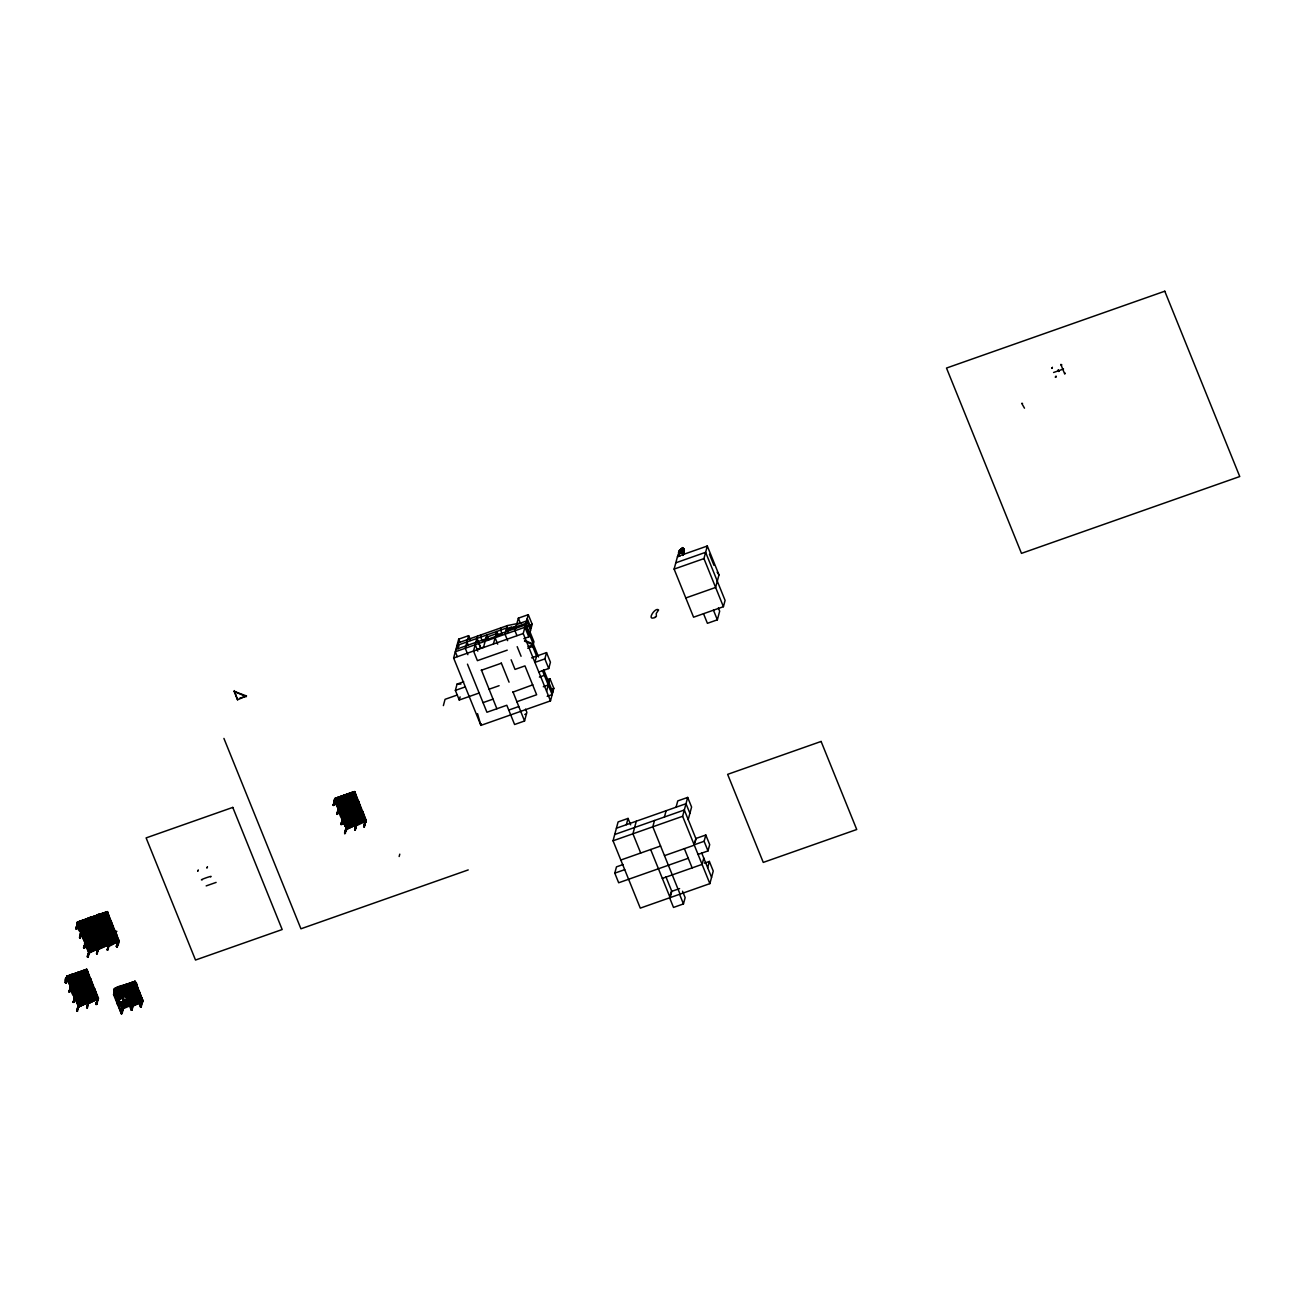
<?xml version="1.0" encoding="UTF-8"?>
<svg xmlns="http://www.w3.org/2000/svg" width="1305" height="1305" viewBox="0 0 1305 1305"><rect width="100%" height="100%" fill="white"/><g stroke="black" fill="none" stroke-linecap="round" stroke-linejoin="round"><path stroke-width="1.5" d="M678.372 556.648L679.432 550.433L682.597 547.643L684.212 549.128L683.396 554.87L684.326 550.547L682.597 547.643L678.567 552.57L678.616 555.734L679.432 550.433L682.433 548.524L684.212 549.128L682.776 555.441M683.902 552.146L684.326 550.547L679.432 550.433L683.657 553.956M78.43 922.668L76.065 929.013L77.435 922.129L87.696 918.524L98.968 947.854M76.065 929.013L77.827 922.08L90.061 950.986L78.561 921.64L77.419 922.227M78.104 922.782L76.473 928.883L76.261 927.937M80.127 921.183L91.986 949.893M79.491 924.266L87.353 921.493M81.008 920.873L92.688 949.73L81.171 920.808M67.893 976.825L66.261 982.91L65.25 982.469C61.792 971.556 91.122 972.225 68.235 976.613M82.068 920.4L93.601 949.322M65.56 982.355L67.289 976.238L65.837 983.057L65.723 982.094M65.527 983.171L67.632 976.026L79.214 1005.242L88.397 1001.979L84.205 993.676L88.332 1002.11M80.665 927.17L88.528 924.397M67.681 976.727L70.878 986.988L67.86 975.846L79.621 1004.768M68.561 975.7L80.241 1004.556L68.725 975.634M68.349 976.923L76.881 974.085M83.83 919.78L95.51 948.653M79.67 937.936L81.024 931.15L79.67 937.936L82.036 931.591C76.326 934.38 74.516 910.76 80.812 932.308M85.412 919.324L97.125 948.083M82.443 931.264L101.611 925.653L98.038 914.887L96.26 921.917M85.575 919.258L97.271 948.034M69.524 979.827L78.235 977.102L69.654 980.12M83.063 1003.48L71.383 974.607M98.054 916.926L109.685 944.461L98.12 949.534L86.326 918.916L98.332 948.458L89.148 950.546M72.085 974.46L83.944 1003.17L72.118 974.362M85.282 925.783L87.044 918.834M83.389 933.891L91.138 930.824M85.592 925.669L87.386 918.622L99.278 947.74M72.966 974.15L84.662 1002.909M85.999 925.522L87.647 919.421M87.696 918.524L86.244 919.356M73.129 974.085L84.825 1002.86M87.973 919.226L97.647 916.387L86.946 919.112M89.833 979.533L85.314 971.263L89.947 979.843L80.633 981.621L81.302 983.057L70.862 987.771L70.323 986.254L71.498 985.748L69.149 992.094L70.486 985.291L69.459 991.979L69.328 991.017M70.943 983.334L79.475 980.528M69.165 991.278L71.188 985.846M73.847 973.84L85.526 1002.697M69.149 992.094L70.91 985.144M100.746 946.81L89.213 917.888M74.728 973.53L86.554 1002.338M84.678 937.088L92.361 934.25M89.915 917.741L101.594 946.598M75.788 973.057L87.288 1002.077L75.641 973.122M89.278 922.423L98.658 919.682M72.248 986.531L81.302 983.432L77.811 972.894L76.44 973.253L88.316 1003.627L98.332 998.635L88.495 1003.186M76.44 973.253L88.544 1002.958L84.858 992.24M86.016 941.884C93.634 974.705 86.652 924.788 84.58 948.001L83.569 947.561L85.918 941.215L83.879 947.446M83.846 948.262L85.608 941.329M85.853 940.008L93.781 937.757M92.557 916.811L104.27 945.57M85.739 969.566L97.598 999.222L88.006 1001.131L97.614 998.782L93.112 990.544L97.614 998.896L89.637 1001.163L78.382 1007.069L89.246 1002.175L77.24 972.731L75.788 979.566L77.517 973.432M85.902 942.031L84.27 948.115L84.042 947.185M92.72 916.746L104.416 945.521M77.827 973.318L75.478 979.68L77.582 972.519L89.458 1001.636M89.898 928.149L81.905 930.612M78.17 973.122L86.163 970.643L76.604 972.975L86.342 970.92L77.142 973.008M78.284 973.416L86.228 970.626M78.838 971.997L90.518 1000.853M90.649 927.757L88.887 934.69L91.252 928.344L90.159 928.295L91.236 927.986L95.314 939.779L94.58 940.677L106.145 935.603M89.197 934.592L90.959 927.643L89.327 933.744M78.055 977.021L69.459 980.055M91.236 927.986C99.979 964.623 90.959 910.58 89.311 934.543L88.919 933.891M87.272 943.515L95.151 940.742M74.711 992.648L83.308 989.63M80.421 971.524L92.247 1000.331L80.453 971.426M95.379 915.719L107.059 944.592M74.842 992.958L83.373 990.152M91.986 929.144L101.235 926.061M92.231 927.822L100.877 924.674L96.701 916.404L100.828 924.837L101.921 924.592L99.555 930.938L101.627 923.891M79.475 976.319L87.451 973.856L79.589 976.629M74.842 996.743C65.919 970.659 71.775 1000.968 75.674 996.058L73.325 1002.419L74.842 995.454M73.341 1001.604L75.086 995.47L78.871 1006.514L73.945 997.281M81.481 971.067L93.161 999.924M73.325 1002.419L75.396 995.356C84.107 993.953 89.327 995.992 80.16 983.758M73.635 1002.305C75.217 979.288 83.993 1028.356 74.923 995.731M82.182 970.904L94.042 999.614M88.577 946.712L96.374 944.168M108.919 945.342L96.994 915.164M82.346 970.855L94.009 999.712M96.896 914.984L106.553 912.896L97.043 914.854L96.391 921.069M76.016 995.862L84.678 992.762L75.315 995.96M76.13 996.155L84.76 993.056L74.434 995.715M94.922 999.304L83.243 970.447M93.291 932.341L102.54 929.29M78.806 987.885L81.155 981.539L79.083 988.586L81.448 982.241L80.176 982.469M80.894 979.827L88.756 977.054M87.174 956.483L89.539 950.138L87.435 957.283M98.022 914.968L110.093 943.613M80.845 981.654L79.393 988.489L81.138 982.355M89.213 950.236L87.761 957.071L89.507 950.937M89.751 949.616L97.745 947.153L89.866 949.926M88.185 956.924L89.849 950.741M81.823 982.013L89.702 979.109L89.523 980.104M85.004 969.827L96.521 998.733M93.666 937.463L85.787 940.236M98.528 919.373L89.213 922.651L98.723 919.454M94.466 935.261L103.911 932.276M82.182 983.04L90.518 980.186L86.962 969.631L90.045 980.251M97.712 999.94L85.755 969.648M100.893 913.875L112.752 942.585M99.947 918.671L107.744 916.126M81.954 986.645L73.357 989.679M93.063 945.016L95.135 937.969C108.282 936.664 107.663 936.762 101.154 924.266M84.711 975.618L86.799 969.272L66.653 976.466L76.718 974.378L66.751 976.515M101.774 913.565L113.633 942.275M85.102 976.287L86.456 969.485L84.695 976.434L87.044 970.088M93.797 944.755L94.661 938.344M101.937 913.5L113.6 942.373M78.61 1002.273L87.141 999.467M95.754 938.458C120.566 933.793 89.392 932.944 92.786 944.314L93.503 944.053M99.947 922.88L90.502 925.865M76.93 1011.326L78.267 1004.54L76.93 1011.326L79.311 1004.883M95.885 938.768L105.428 935.636L101.398 923.973L105.787 935.669M76.946 1010.527L78.692 1004.393M87.272 973.775L79.409 976.548M93.748 949.273L81.921 920.465M99.278 930.237L101.708 923.875M101.366 922.178L109.163 919.634M99.588 930.122L101.317 924.005M104.416 912.635L116.276 941.345M84.662 989.157L92.459 986.613M97.174 941.965L106.309 938.621M84.776 989.451L92.59 986.906M102.296 924.364L109.702 921.819M81.302 1004.1L69.475 975.292L81.285 1004.198M88.691 977.282L80.698 979.761L88.577 976.988M96.211 948.49L84.711 919.47L96.358 948.441M118.07 942.324L106.211 911.918L118.135 942.096M85.021 991.979L83.569 998.798L85.314 992.681C85.787 990.462 105.346 988.733 84.923 992.24M82.003 1003.937L70.503 974.917L82.166 1003.888M105.199 917.97L106.831 911.869L107.222 912.913L97.63 917.138M97.549 947.087L89.686 949.844M106.928 911.836L105.167 918.785L106.798 912.684M85.624 992.567L83.259 998.912L84.613 992.126L83.699 997.95M98.348 944.869L107.679 941.59L98.299 945.097M105.477 918.671L107.271 911.624L118.918 940.595M85.951 992.355L94.841 989.321L93.193 995.421L94.237 988.733L98.332 999.663L94.074 988.994M88.022 984.639L90.371 978.293L88.332 984.541M99.066 947.495L96.668 953.939L98.022 947.136L96.701 953.123M86.081 992.665L93.993 990.006L89.376 980.512M96.668 953.939L98.43 946.99M88.707 985.21L90.061 978.407L89.017 985.096L90.665 978.995L80.306 981.931M97.092 953.792L98.723 947.691M103.96 928.589L111.822 925.816M107.809 915.898L99.996 919.209L106.358 916.763M103.845 932.504L94.4 935.489M87.19 995.797L95.053 993.023M116.863 946.826L118.624 939.894L116.276 946.239L117.287 946.68L118.934 940.497L99.996 947.169L108.674 943.939L104.253 935.832L108.674 943.939M91.171 983.399L83.292 986.172M100.893 946.761L89.066 917.953M105.134 931.493L112.931 928.964M86.587 1002.24L74.76 973.432M105.248 931.803L113.062 929.258M104.775 934.396L96.097 937.545L114.302 931.884L109.294 922.146L114.236 931.525M105.493 934.315L103.731 941.264L106.097 934.918M88.544 998.765L96.423 996.009M102.638 946.239L90.975 917.268L102.655 946.141M104.041 941.15C105.314 916.991 113.551 966.711 105.868 934.364M109.196 921.934L105.33 912.228M86.864 1007.835L88.218 1001.033L86.864 1007.835L89.246 1001.392M105.787 935.016L104.139 941.117L103.927 940.187M88.626 1000.886L87.174 1007.721L88.919 1001.588M103.356 945.978L91.709 917.024M108.494 926.99L110.37 921.02M108.853 926.648L109.18 927.545L110.974 920.612L114.775 932.732M109.18 927.545L110.762 921.346L100.958 926.028M105.118 945.358L93.471 916.404L105.297 945.212M106.015 944.951L94.352 916.094L106.178 944.902M107.842 938.213L115.721 935.44M107.76 944.429L96.26 915.409L107.907 944.38M109.016 941.117L116.83 938.572M107.336 950.187L108.69 943.385L107.336 950.187L109.718 943.727M107.369 949.371L109.098 943.238L108.07 949.926M109.946 943.988L117.923 940.693L113.437 932.537L117.923 940.693M95.803 998.994L83.977 970.186L95.771 999.092M110.811 943.352L99.164 914.397M112.98 937.202L114.612 931.117M96.652 998.782L84.858 969.876M111.724 942.944L100.697 915.686M115.101 930.922C122.817 963.302 114.497 913.565 112.948 938.018L114.579 931.917M111.871 942.895L100.844 915.637M113.258 937.904L115.019 930.971M78.137 1005.747L98.462 998.146L96.815 1004.328L95.803 1003.888L98.152 997.542L96.113 1003.773M96.081 1004.589L97.842 997.64L96.505 1004.442L96.178 1003.545M114.481 942.063L102.687 913.157L114.514 941.965M115.215 941.802L103.715 912.782L115.362 941.753M116.096 941.492L104.449 912.538M116.977 941.182L109.865 923.451M116.553 946.941L118.315 939.992L118.755 940.954C91.268 957.609 127.564 928.801 116.977 946.794L116.651 945.897M122.099 1013.43L121.349 1013.789L113.568 994.54L115.248 988.26L135.133 981.262L142.898 1000.592L141.234 1006.791L132.751 987.706L140.516 1007.036L141.266 1006.693M134.072 1003.61L126.308 984.28L124.546 991.392L113.747 994.622M113.91 994.345L115.639 988.211M113.878 995.144L115.982 987.999M114.188 995.046L116.21 987.836M114.595 994.899L115.917 988.913M117.091 987.526L115.28 994.116M118.69 986.955L117.107 993.643L118.853 986.906M117.417 993.529L119.032 987.102M119.734 986.596L123.437 996.367M118.135 993.284L119.766 986.841M118.445 993.17L120.142 986.874M119.179 992.909L120.859 986.629M125.231 995.65L121.496 985.976M119.293 995.307L127.694 992.208M120.142 992.404L121.903 986.254M120.207 992.55L122.213 985.715L132.017 1010.037L133.697 1003.741M119.244 997.134L117.434 1004.1L128.151 1000.315L129.782 994.214M122.213 986.156L120.468 992.289M122.344 985.764L126.259 995.275M117.793 1003.953L119.554 997.02M118.217 1003.806L119.848 997.721M121.561 992.077L123.257 985.357M122.588 991.718L124.138 985.047L127.841 994.818M123.257 991.311L124.856 984.786L132.996 1005.307M121.838 996.922L117.809 987.265L116.015 993.855M123.322 991.457L125.198 984.753M123.845 990.838L125.574 984.704M124.791 987.64L124.122 991.539L123.91 990.609M126.226 984.394L115.884 988.358M125.59 990.658L127.303 984.704M122.409 991.148L124.497 995.894M126.52 989.304L117.923 992.338M127.89 983.807L135.818 1002.99M128.249 983.856L126.569 990.136M126.944 990.185L128.624 983.888M122.719 1006.889L121.822 1012.729M123.176 1004.932L131.593 1001.832M121.398 1012.876L123.453 1006.644L121.691 1013.577L121.561 1012.615M121.349 1013.789L123.143 1006.742M129.668 983.089L127.662 989.924L129.358 983.644M129.668 983.53L127.923 989.663M123.763 1007.248L122.083 1013.528L114.073 994.067L114.285 994.997M121.61 1002.093L123.975 1007.493L121.952 1001.881M127.123 995.062L123.747 987.004L127.14 994.965M130.712 982.73L128.95 989.304M122.752 1002.11L124.693 1006.922L122.768 1002.012M138.265 992.681C137.987 988.26 123.747 993.855 126.83 999.973L129.113 1005.274M129.733 989.19L131.43 982.469L130.043 989.092M126.96 1000.299L128.803 993.676M129.228 991.816L137.041 989.272M127.091 1000.609L129.081 993.66L118.853 997.183L117.173 1003.463L130.484 998.7M127.368 1000.592L129.195 993.627M127.743 1000.462L129.505 993.513L118.837 997.281M126.634 1006.139L120.647 991.767L126.601 1006.237M131.087 988.717L132.474 982.11L137.302 994.019M130.206 993.904L135.328 992.094M131.805 988.472L133.436 982.029M127.335 1005.992L124.742 999.565M130.402 994.72L136.699 992.501M132.115 988.358L133.811 982.061M132.849 988.097L134.415 981.507L141.772 1001.702M128.396 1005.519L126.291 1000.772M133.028 988.26L134.79 981.458L138.232 989.777L136.764 995.095M135.133 981.262L133.453 987.542L124.856 991.05M133.583 988.293L135.067 981.768L138.591 992.501L135.312 981.637L126.552 984.623L124.791 991.278L133.763 988.146M129.978 1005.062L127.564 998.488M135.671 983.008C131.234 1003.708 135.214 967.984 137.922 989.891M134.236 990.365L135.802 983.774M134.382 990.299L136.079 984.019M130.859 1004.752L127.825 998.407M134.676 991.001L136.356 984.72L134.79 991.311M131.006 1004.687L128.281 998.227M131.74 1004.442L128.657 996.009L138.901 991.36L128.869 996.351L137.041 992.42M135.035 992.355L136.601 985.764M135.198 992.306L136.878 986.009M133.126 1001.424L139.358 999.434M135.328 993.056L137.009 986.776M131.348 1009.385L132.98 1003.284L138.33 1001.946L133.126 989.288M135.443 993.366L137.286 987.02M132.05 1009.94L131.299 1010.282L133.077 1003.251M135.883 994.002L137.531 988.081M131.626 1010.086L133.387 1003.137L131.756 1009.238M127.939 990.104L134.089 1003.512M136.356 996.482L133.061 987.591M134.79 1003.366L127.678 985.618M136.634 996.726L138.232 989.777M136.943 996.629L137.987 990.528M136.96 997.216L138.983 990.56L137.188 997.216M135.851 1002.892L127.906 983.709M136.585 1002.648L128.95 983.35L136.731 1002.583M138.004 999.222L139.553 992.632M137.433 1002.436L130.321 984.688M138.151 999.173L139.684 992.942M137.612 1002.273L130.484 984.639M138.281 999.924L139.961 993.643M139.782 1003.186L141.332 996.596L139.651 1002.876M140.581 1005.193L142.115 998.945M140.532 1006.351L142.555 999.597L140.516 1007.036M136.666 996.514L140.842 1006.84L142.294 1000.005M234.133 691.373L246.449 695.94L237.543 699.79L234.133 691.373L246.237 696.723M237.543 699.79L234.345 690.59M334.994 799.361L333.362 805.462L334.733 798.562L335.255 799.476M333.395 804.647L335.026 798.546M333.362 805.462L335.124 798.513M333.672 805.348L335.695 798.138L344.341 795.088L356.379 825.233M335.776 798.203C329.235 801.825 362.382 791.205 335.01 798.791M336.054 798.905L344.651 795.871M336.184 799.198L344.83 796.099L334.716 799.1M344.357 817.061L336.576 797.828M337.277 797.665L349.104 826.473L337.44 797.616M338.158 797.355L349.854 826.13M337.473 802.412L346.07 799.378M339.218 796.898L350.898 825.755M339.594 807.762L336.967 814.369L338.321 807.583L337.277 814.271M336.967 814.369L338.729 807.436M339.023 808.138L337.457 813.994M339.953 808.513C363.916 803.015 334.259 805.25 338.86 808.399M343.443 795.495L355.27 824.303L348.81 808.17M343.59 795.446L347.326 805.12M343.329 801.139L344.96 795.055L345.531 796.425L334.83 801.205L334.765 799.867M345.075 795.022L343.313 801.955L344.944 795.871M343.623 801.841L345.401 794.81L357.472 823.439M357.293 823.928L345.792 794.582L353.557 791.841L365.269 820.796M341.372 812.02L349.968 809.002M344.699 795.414L354.177 793.212L344.438 795.251L354.046 792.902L346.004 795.398M346.494 794.419L358.174 823.292M346.657 794.37L358.353 823.129M347.375 794.109L359.201 822.917M348.435 793.652L359.935 822.672M351.11 820.388L352.758 814.287L353.312 815.674L342.872 820.388L342.253 818.659L343.623 818.186C351.241 850.909 343.068 801.319 341.877 824.434L340.866 823.993L343.231 817.648M347.424 798.905L355.286 796.132M341.176 823.879L342.807 817.795M341.143 824.695L342.905 817.762M347.195 802.51L338.599 805.544M343.476 817.37L341.633 824.32M350.017 793.179L361.713 821.954M343.851 818.137L352.513 815.054M347.489 805.071L338.599 808.284M350.898 792.869L362.725 821.677L351.078 792.722M346.624 810.177L348.468 803.896L357.652 801.89L353.524 793.456L361.828 812.281L356.787 802.428M348.68 803.929L346.918 810.878L349.267 804.533M351.779 792.559L363.459 821.432L351.926 792.51M347 809.834L347.326 810.731L348.99 803.831C353.41 803.032 367.276 800.063 348.517 804.206M347.326 810.731C349.789 786.556 357.864 840.73 349.251 804.141M345.14 821.351L353.802 818.855M349.658 804.304L357.456 801.466M345.27 821.644L353.851 818.626M349.887 805.022L357.766 802.249M352.546 797.893L354.291 791.776L352.839 798.595M349.903 809.231L341.192 811.955L349.789 808.937M346.412 826.946L334.716 798.66L354.617 791.564L352.529 798.709L354.161 792.624M335.695 798.138L347.456 827.06L344.765 833.618L346.102 826.815L345.075 833.504M344.765 833.618L346.526 826.669M351.306 808.529L359.12 805.984M346.804 827.37L345.124 833.275M351.078 812.134L342.481 815.168M335.499 799.019L347.456 827.06M348.256 826.685L344.83 818.822M343.46 817.468L352.644 814.222M356.412 799.28L348.533 802.037M352.856 814.255L351.094 821.204L353.443 814.842M350.017 826.065L338.191 797.257M351.404 821.09L353.166 814.141L351.534 820.241M353.573 813.831L361.355 811.09M353.786 814.646L361.811 812.101L357.211 802.787M355.841 806.93L358.206 800.585L356.444 807.518M353.9 814.94L361.811 812.101L352.219 814.499M356.151 806.816L358.174 801.384M357.896 800.683L356.135 807.632L358.483 801.286M351.779 825.445L339.953 796.637L351.746 825.543M352.66 825.135L340.817 796.327M355.091 817.844L362.888 815.299M353.541 824.825L341.698 796.017L353.508 824.923M355.205 818.153L363.018 815.609M354.242 824.678L342.579 795.707L354.422 824.515M354.976 821.759L346.38 824.776M357.081 823.667L354.699 830.111L356.249 823.145M354.699 830.111L356.461 823.178L356.918 824.597L346.478 829.311L356.95 824.156L346.217 829.36L346.102 828.267M360.294 808.888L352.432 811.661M355.009 830.013L356.771 823.064C352.856 825.527 366.803 817.941 365.596 821.987M356.738 823.879L355.417 829.866M360.441 811.498L352.839 792.102L364.487 821.057M360.327 817.142L362.072 811.009L360.62 817.844L360.506 816.881M359.234 822.819L347.407 794.011M362.66 811.596L360.31 817.958L361.664 811.155L360.751 816.995M360.996 822.199L349.169 793.391L360.963 822.297M361.844 821.987L350.034 793.081M364.258 818.284L356.314 821.285M364.372 818.578L356.444 821.579L362.676 818.839M364.34 821.122C361.518 809.932 358.271 810.144 365.009 820.78M354.617 791.564L366.281 820.519L363.916 826.864L365.269 820.078L364.226 826.766M363.948 826.065L365.579 819.964L363.916 826.864M399.151 856.52L399.787 854.155M546.648 679.84L549.96 678.682L553.842 688.306L550.482 700.883L480.893 725.384L453.634 658.03L458.691 639.156L468.642 635.666L470.583 640.478M443.374 705.614L445.054 699.317L457.419 694.961M468.642 635.666L465.265 648.242L467.859 654.653M479.147 693.02L459.262 700.018L455.38 690.394L457.06 684.097L463.683 681.765M459.262 700.018L460.11 696.87M477.532 636.09L473.519 651.032L477.418 660.656L507.237 650.151M481.317 634.866L480.713 637.117L482.344 641.147L502.229 634.132L500.598 630.103L501.202 627.868M483.47 647.541L486.83 634.948L488.788 639.76M496.879 708.762L481.398 669.954M493.404 644.034L496.781 631.457L498.07 634.654M489.179 689.187L499.114 685.696M521.625 622.697L507.351 625.601L505.035 634.246L507.629 640.657M481.3 723.802L480.893 725.384L477.548 713.656M509.064 682.189L501.283 662.94M511.054 628.57L511.478 626.987L506.503 628.749L507.808 631.946M523.843 638.618L528.802 636.873L532.179 624.279L528.28 614.671L518.346 618.162L514.969 630.739L516.927 635.551M550.482 700.883L523.223 633.529L528.28 614.671M467.467 664.147L486.928 712.253L506.813 705.255L514.594 724.503L524.545 720.996L512.947 691.813M531.624 657.851L546.534 652.614L544.854 658.895L534.903 662.402L536.6 656.105L532.701 646.481L533.957 641.766L530.075 632.142M532.832 684.815L512.865 692.139M524.545 720.996L526.861 712.351L525.556 709.137M538.802 672.01L548.736 668.519L550.433 662.222L546.534 652.614M546.583 691.259L549.96 678.682M675.811 562.814L705.63 552.309L725.091 600.414L723.41 606.695L693.575 617.2L674.114 569.094L677.491 556.517L707.31 546.012L718.99 574.885L715.613 587.462L685.794 597.967M679.399 552.765L678.665 553.858L681.161 552.994L682.433 548.524L681.601 548.818L678.567 552.57L684.326 550.547M669.612 897.807L673.51 907.432L683.445 903.925L679.562 894.3L640.282 908.133L613.04 840.795L618.097 821.922L628.048 818.414L630.641 824.825M626.351 824.711L628.048 818.414M688.257 858.266L618.668 882.767L614.786 873.143L616.466 866.863L623.089 864.53M723.41 606.695L703.95 558.605L707.31 546.012L706.462 546.811M636.302 821.204L632.925 833.781L640.706 853.03M654.49 820.502L652.81 826.783L680.052 894.137L709.871 883.632L713.248 871.055L709.365 861.431L704.39 863.176M664.441 816.995L666.121 810.715M703.525 613.709L707.408 623.317L717.359 619.826L719.675 611.18L718.37 607.967M676.072 807.208L677.752 800.911L687.686 797.42L691.585 807.045L688.208 819.622M709.871 883.632L682.629 816.294L687.686 797.42M670.036 896.225L671.308 891.511L679.595 888.591M695.157 842.002L695.989 838.854L684.326 809.997L614.737 834.499M683.445 903.925L685.141 897.628L682.548 891.217M704.113 841.301L705.793 835.004L695.859 838.511L694.162 844.792L704.113 841.301L707.995 850.925L698.061 854.416M703.787 858.103L702.09 864.383L662.336 878.396M707.995 850.925L709.692 844.629L705.793 835.004M707.669 867.727L709.365 861.431M1056.202 376.509L1055.37 376.9M1060.981 364.731L1061.079 364.601M681.161 550.204L681.601 548.818M677.866 555.375L678.584 554.299M101.121 925.017L100.828 926.387L110.713 921.526M108.968 945.538L108.641 944.641M97.043 914.854L109.033 944.559L98.381 947.218M125.525 987.379C126.194 979.99 98.756 996.612 125.15 986.303M117.988 997.526L129.081 994.981L118.119 997.819M125.623 988.015L129.13 996.302M122.001 1007.444L132.98 1004.589L125.084 984.802L134.48 982.551L137.547 990.723M132.849 1004.295L133.028 1005.927L142.767 1001.408L142.196 1000.038M70.372 985.422C88.332 983.725 77.501 981.164 76.212 974.998M70.388 985.683L71.579 985.569L74.891 997.575M74.564 996.009L84.809 993.317M84.792 993.056L79.752 983.383L84.45 993.17M78.153 1004.671C106.064 998.994 73.145 1004.442 78.969 1005.095L77.24 1011.228L77.011 1010.298M78.17 1004.932L87.973 1001.751M342.856 817.99C357.423 817.664 352.66 815.038 347.587 805.854C347.815 807.11 371.599 795.398 348.353 806.653M342.399 817.86L352.595 815.348L342.497 818.333M356.216 824.695L346.004 827.207L356.347 824.564L344.585 795.12L343.753 800.993M77.207 922.341L86.734 919.943L87.044 921.395L98.201 916.485L97.549 915.343M106.57 913.19L98.707 915.996L106.097 912.896M110.126 921.542L105.95 913.157L110.142 921.607L100.501 923.891L109.832 922.113L100.583 924.984L96.815 916.909M114.351 932.439C77.974 943.597 141.478 924.315 105.232 934.266M88.822 950.839L98.218 948.148L94.4 939.665M109.294 922.146L114.008 932.439M98.234 948.099L93.715 939.91L98.185 949.6M80.339 982.176L89.849 979.794M93.585 989.63L88.968 980.137L93.813 990.316M124.954 984.949L134.692 982.893L125.035 984.981M129.097 993.904L138.297 991.816L128.559 993.855M142.163 1002.289L141.951 1000.756M365.563 821.367L356.037 823.749L365.563 821.367L353.867 791.923M77.452 924.364L87.663 920.139L77.745 924.136M77.435 924.788L87.321 920.156M97.353 917.121L106.896 912.489M110.403 921.607L109.506 927.447L110.534 920.759L110.827 921.819L101.17 926.289M88.968 952.829L99.066 948.311L88.919 952.993L84.499 943.156L88.936 951.476M115.15 932.031C95.983 938.931 108.527 938.246 114.709 931.085M88.789 952.699L98.935 948.001M105.607 917.823L106.537 911.885L118.608 941.068L108.755 945.277M86.946 970.48L77.158 974.786M90.551 979.386L80.665 984.019M94.645 989.663L84.874 994.263M88.365 1003.447L98.25 998.586M135.149 982.567L134.692 981.507M344.797 797.567L354.781 792.755M138.885 991.8L137.743 998.178M133.028 1005.927L142.767 1001.408M358.386 801.662L348.141 806.311M142.783 1000.984L132.767 1005.976M347.652 805.723L352.546 816.995L362.301 811.938M352.448 816.946L362.333 812.297M362.545 812.428L352.415 816.685M356.053 825.853L365.938 821.22M66.8 978.554C95.542 966.826 61.074 979.451 67.044 978.554M66.995 978.913L77.696 974.15L77.028 972.698M81.448 982.926L70.405 987.477L80.992 982.632M74.777 998.162L85.429 992.909M334.7 800.112L334.83 801.205L345.564 796.001M349.169 804.908L338.435 810.111L339.186 809.214L335.32 798.774L339.202 809.41M342.416 820.078L353.345 815.25L342.872 820.388M356.918 824.597L344.863 794.99M86.913 921.102L98.234 916.061L86.783 921.444M90.322 930.302L101.806 925.408M94.498 940.628L105.982 935.734M118.478 999.973L123.779 997.085M118.168 999.973L123.926 997.232M122.083 1009.157L122.474 1010.641L122.083 1009.157L133.567 1004.263M654.849 617.526L656.399 616.368L656.236 613.497L658.585 609.973C655.257 606.564 645.551 621.898 655.404 617.232M100.877 924.674L90.045 927.986L101.252 925.31M94.727 938.344L105.314 935.767M105.183 935.457L105.346 936.615M108.804 944.216L97.94 947.267L109.033 944.559M125.084 986.319L114.383 988.766M344.699 796.229L345.009 797.698M348.305 804.63L343.916 796.784L348.451 805.283L338.321 808.007L348.435 805.446M343.916 796.784L348.305 805.136M353.916 793.032L354.046 794.093M357.521 801.955L357.749 802.983M352.758 814.532L361.958 812.444L352.79 814.483M361.697 812.281L361.828 813.341M108.837 943.172L117.858 941.394M117.613 941.362L106.521 911.983M88.577 1001.114L97.418 999.238M132.996 1003.512L138.134 1002.55M130.06 984.704L125.052 987.086L130.272 984.835M125.313 987.265L131.805 984.264M94.547 940.187L105.705 935.294M115.068 992.077L114.595 990.609L124.04 986.678M118.429 989.288L124.008 986.825M120.452 988.603L124.171 986.971M1061.862 364.878L1060.851 364.438L1064.75 374.062L1065.19 373.1M1053.575 372.496L1063.526 368.989M1022.549 403.376L1021.701 403.327L1024.49 408.188M239.484 698.387L246.449 695.94M507.351 625.601L457.647 643.088L458.936 646.301M506.715 627.95L457.011 645.453L458.316 648.667M516.666 624.459L526.6 620.952L530.499 630.576M674.114 569.094L703.95 558.605M511.266 627.77L516.242 626.025M486.21 637.313L496.145 633.806M506.079 630.315L525.964 623.317M455.951 649.384L485.786 638.879M495.721 635.388L525.556 624.883L538.525 656.953M527.204 626.041L532.179 624.279M477.467 649.238L484.106 646.905M453.634 658.03L523.223 633.529M528.15 646.66L533.125 644.915L524.48 641.081M527.726 648.242L532.701 646.481M481.3 670.281L501.185 663.283M455.38 690.394L465.314 686.887M539.405 677.099L544.381 675.354M483.046 702.628L492.98 699.137M543.304 686.724L548.263 684.962M550.531 689.464L553.842 688.306M516.764 701.764L536.649 694.749L524.969 665.893L515.018 669.4L511.136 659.775M508.771 710.067L518.705 706.56M547.187 696.332L552.162 694.586L542.423 670.542M524.789 714.504L526.437 713.917M354.128 792.037L358.059 802.771L354.503 792.217M345.287 795.463L349.153 805.919L340.018 809.051L346.951 806.392M345.939 795.626L353.867 792.624M334.357 800.21L338.484 808.643L338.223 807.534M357.57 801.874L353.524 793.456M344.177 797.991L344.226 798.171M353.508 794.696L353.443 794.924M334.52 802.183L334.455 802.412M343.753 799.557L344.08 800.454M353.084 796.278L353.198 797.241M333.085 804.761L334.096 805.201M352.97 797.763L353.9 791.825L365.579 820.682M342.938 819.556L339.414 807.844M358.157 801.009C366.526 828.3 359.952 802.33 357.766 801.531M337.734 809.655C346.755 821.188 340.882 823.227 338.37 808.79M342.66 818.839L337.962 809.247M358.369 802.673L349.952 805.544L358.353 802.477L354.862 791.939M338.077 811.335L337.848 810.405M347.309 808.709L347.701 809.377M356.526 805.462L356.918 806.131M337.718 812.672L337.652 812.901M336.69 813.668L337.701 814.124M353.443 814.467L356.64 825.298L353.557 814.679M362.66 811.221L366.167 821.954L362.252 811.743M345.564 817.534L360.082 812.428M343.036 818.724L342.677 817.729M341.78 819.573L346.282 827.908L341.894 820.062M342.546 819.116L342.611 820.437M343.9 818.675L352.497 815.609M351.746 816.261L356.347 824.564M342.726 819.85L339.3 807.632M361.893 813.113L358.467 800.895M352.073 817.191L352.187 818.153L351.959 817.224M361.289 813.945L361.403 814.907L361.175 813.977M342.253 821.661L342.024 820.731M341.698 822.264L341.828 823.227M351.763 819.736L351.551 818.79M360.979 816.49L360.767 815.56M351.29 820.127L351.502 821.057M340.866 823.993L341.877 824.434M102.475 925.31L110.876 922.39L107.369 911.657L88.332 918.198L99.996 947.169M364.356 821.024L345.858 827.533L346.478 829.311M96.913 915.604L98.267 915.131M106.129 912.358L107.483 911.885M355.792 824.026L356.412 825.853M81.742 932.765L78.414 922.276M90.959 929.519L87.631 919.03M365.057 821.253L365.531 822.215M77.696 922.929L78.528 922.488M86.913 919.682L97.304 915.947M97.581 915.931L95.95 922.015L97.712 915.082L96.358 921.868L96.146 920.938M77.941 923.043L77.631 922.08M98.576 915.702L106.635 912.994M77.468 923.434L77.778 924.788M85.918 920.629L90.339 928.964L86.228 920.531M88.039 919.748L97.353 916.436M355.678 826.114L355.955 826.815M364.894 822.868L365.123 823.798M76.881 925.278L77.158 925.979M106.145 914.772L106.423 915.474M345.858 830.567L345.727 829.605L345.956 830.535M345.205 831.22L345.433 832.15M86.538 922.472L86.163 921.803M97.141 918.948L97.206 918.72M76.62 926.583L76.734 927.545L76.522 926.615M85.836 923.336L85.951 924.315L85.739 923.369M96.342 919.846L96.733 920.514M105.558 916.599L105.95 917.268M364.584 825.396L364.47 824.434L364.699 825.364M364.111 825.788L364.323 826.718M344.471 832.916L345.482 833.357M363.638 826.163L364.633 826.62M105.362 917.709L105.575 918.638M75.788 928.312L76.783 928.769M85.722 924.821L86.652 918.883L98.299 947.838M206.174 885.899L216.124 882.408M81.269 931.264L85.429 943.417M82.133 931.427L79.98 937.838L81.432 931.003L81.66 931.933M100.045 925.408L104.971 934.788M80.453 933.238L85.38 942.618L80.975 932.39M89.98 929.878L94.596 939.372L89.572 929.698L90.404 930.367M101.594 925.441L91.807 929.062L101.611 925.653M108.837 922.863L102.589 925.62L110.452 922.814M107.369 911.657L110.843 922.195M89.866 930.693L90.094 931.623M100.436 926.974L100.469 927.154M109.653 923.728L109.685 923.924M80.828 934.674L80.763 934.902M80.127 935.538L80.176 935.734M89.441 932.259L89.392 932.488M100.11 928.508L100.338 929.437M109.228 925.294L109.555 926.191M79.866 936.86L80.094 937.789M102.491 928.769L93.112 932.276L102.606 929.062M79.393 937.235L80.404 937.691M115.166 930.938L113.388 937.055M105.591 934.298L104.172 940.301M89.572 929.698L94.205 939.437L95.428 938.67L98.56 949.127L95.069 938.589L105.069 935.081M85.053 942.536L86.212 941.916M106.358 934.935L114.416 932.243M81.823 931.542L86.13 943.238M105.411 936.386L114.938 931.672M104.71 937.251L104.645 937.479M113.927 934.005L113.861 934.233M85.004 944.983L84.939 945.228M84.401 945.831L84.695 946.533M93.52 942.618L93.911 943.287M104.188 938.866L104.514 939.763M113.502 935.587L113.731 936.517M113.144 936.941L113.356 937.871M83.569 947.561L84.58 948.001M96.325 943.646L88.381 946.647L96.439 943.939M98.479 945.179L107.793 941.9M117.825 940.383L113.551 933.042M90.224 950.513L98.103 947.756M99.376 947.381L89.083 951.084L77.435 922.129M89.344 951.215L89.017 950.236M109.326 944.168L98.054 949.306L98.919 948.833L95.428 938.311M88.691 951.867L88.919 952.993M108.576 944.869L109.228 944.673M108.217 946.207L108.25 946.402M117.434 942.96L117.646 943.89L117.532 942.928M88.61 953.906L88.561 954.134M97.826 950.66L97.777 950.888M88.006 954.738L87.957 954.966M97.223 951.508L97.174 951.737M108.07 948.49L108.119 948.67M117.287 945.244L117.336 945.424M96.391 953.237L97.402 953.678M116.276 946.239L117.287 946.68M70.878 986.988L67.99 976.629L66.881 976.385L78.561 1005.242M85.657 970.007L86.766 969.37L98.446 998.243M81.302 983.432L77.811 972.894M90.224 980.495L87.027 969.648M67.159 977.086L76.816 973.595M77.109 973.579L86.048 970.349M86.326 970.333L87.141 969.876M67.42 977.2L67.061 976.205M66.522 977.918L70.323 986.254M76.457 975.667L76.669 976.597M85.51 972.682L85.951 973.122M66.734 980.088L66.8 979.859M76.033 977.233L76.147 978.212M66.212 981.703L65.984 980.773M75.559 978.636L75.886 979.533M65.25 982.469L66.261 982.91M75.918 978.717L76.848 972.78L88.495 1001.734M85.135 975.471L86.065 969.533L97.712 998.488M80.682 981.915L85.217 993.986L81.416 981.849M89.898 978.668L94.433 990.74L90.632 978.603M75.559 997.15L71.139 985.683L80.486 982.355M70.649 986.352L66.147 978M80.714 983.203L72.052 986.466L81.253 983.611M89.931 979.973L82.003 982.959L90.355 980.137M70.127 988.081L70.062 988.309M89.278 981.344L89.392 982.306M79.638 986.156L79.866 987.086M88.854 982.91L89.083 983.84M69.883 990.397L69.817 990.625M68.855 991.392L69.866 991.833M88.74 1002.99L85.249 992.469L93.895 989.516M93.128 990.74L97.5 998.39M74.303 998.407L74.238 998.635M93.356 991.702L93.683 992.599M83.716 996.514L83.651 996.743M92.932 993.268L92.867 993.496M84.189 996.645C60.683 1005.568 104.09 990.234 77.256 999.287M73.504 1001.343L73.733 1002.273M83.341 997.868L83.667 998.765M73.031 1001.718L74.042 1002.158M92.916 994.72L93.83 988.88L92.786 995.568L94.139 988.766L94.71 990.136M118.82 999.141L115.574 988.44M116.324 988.57L124.611 985.65M125.802 985.193L129.652 995.438L128.95 995.96M126.683 984.916L134.138 982.29M135.019 981.947L138.509 992.485M116.504 988.831L125.166 985.569M128.086 984.541L134.382 982.322M134.986 982.208L133.86 988.994M115.166 989.598L115.215 989.794M118.412 988.293L123.567 986.482M113.78 990.267L117.858 998.227M118.347 988.521L123.502 986.711M138.036 991.751L133.665 983.269L138.151 991.409M133.909 984.427L134.236 985.324L125.296 988.619M133.958 984.623L137.041 993.904M115.036 991.882L114.742 990.756M114.318 992.485L124.318 988.766M114.334 992.746L124.448 989.06M125.492 988.701L133.975 985.699M78.806 1005.356L67.632 978.081M116.096 992.208L133.909 985.928M117.809 992.028L126.406 989.011M124.497 990.185L124.269 989.255M133.714 986.939L133.485 986.009M121.381 1013.691L114.318 994.198M123.535 990.952L113.568 994.54M77.794 1007.362L77.843 1007.558M468.218 869.913L300.933 928.801L223.922 738.418M113.682 994.85L123.747 991.653L125.916 984.508L127.303 988.097M124.676 990.984L133.518 988.032M97.239 1001.31L97.288 1001.506M87.419 1005.405L87.37 1005.633M96.635 1002.158L96.586 1002.387M77.664 1009.63L77.599 1009.858M136.976 988.733L129.048 991.735L137.107 989.043M137.824 988.782L136.258 995.372L137.939 989.076M76.636 1010.625L77.648 1011.081M86.587 1007.134L87.598 1007.574M95.803 1003.888L96.815 1004.328M128.901 994.1L118.755 997.868L129.048 994.296M133.273 1005.307C124.383 984.884 133.583 996.123 132.555 1005.633M142.49 1002.061L138.983 990.56M125.313 988.13L128.95 994.85L125.672 988.489M117.401 999.157L121.854 1008.357M118.788 998.521L119.114 999.418M128.461 995.323L132.735 1004.002M136.829 992.795L130.467 995.242L136.764 993.023M138.395 992.257L139.439 991.882M118.624 999.483L116.814 994.1M128.412 996.563L128.689 997.265M118.037 1001.636L118.266 1002.566M140.092 993.937L138.558 1000.168M123.486 1000.821L130.353 998.39M136.699 996.009L131.756 998.456L138.053 996.237M117.581 1003.023L117.907 1003.92M123.42 1001.049L130.288 998.619M131.642 998.146L136.829 996.253M140.5 994.948L138.836 1000.87M127.27 1000.201L117.303 1003.773L119.147 997.167L119.473 998.064M140.777 995.65L139.211 1002.24L140.891 995.943M616.417 828.202L686.006 803.717L689.905 813.325M137.629 997.868L138.673 991.669M141.593 997.64L140.027 1004.23L141.707 997.95M139.292 998.912L132.931 1001.359L139.423 999.206M142 998.651L140.467 1004.883M123.42 1007.444L139.211 1001.718M142.914 1000.495L141.641 1000.87L142.212 1002.061M122.67 1008.145L122.719 1008.341M120.582 1003.349L122.719 1008.716M142.767 1001.734L138.917 990.56M132.294 1006.188L132.523 1007.117M141.788 1003.643L141.511 1002.941M121.936 1011.261L121.871 1011.489M132.001 1008.716L131.87 1007.754L132.099 1008.683M131.511 1009.108L131.789 1009.809M613.04 840.795L682.629 816.294M620.821 860.028L660.591 846.032M614.786 873.143L624.72 869.652M664.49 855.656L694.309 845.151M97.532 916.355C74.516 924.201 93.927 913.516 97.484 917.415M118.266 997.395L128.852 994.638M346.282 826.652L355.89 824.32M97.32 914.723L106.423 912.587M104.906 934.576L114.334 932.129M98.332 948.458L88.593 950.497M84.809 991.947L93.993 990.006M139.831 1001.832L132.458 1003.48L133.371 1003.953M677.491 556.517L680.248 555.881M138.803 991.311L138.297 990.413M118.103 999.728L118.739 1000.756M348.875 804.255L353.051 816.261M81.954 931.232L85.641 943.156M71.481 985.357L75.592 997.379M457.06 684.097L460.942 684.065M122.523 1009.042L120.892 1003.251M94.759 988.913L98.022 999.777M85.543 992.159L88.805 1003.023M681.161 552.994L682.89 553.614M133.665 983.269L137.743 991.229L134.48 982.551M333.982 800.291L338.109 808.725M346.217 827.892L341.845 819.589M76.701 923.875L81.204 932.227M524.692 640.298L533.337 644.132M128.069 995.389L132.425 1004.1M80.421 932.814L85.086 942.944M89.246 1002.175L78.186 1006.726M717.13 572.194L718.99 574.885M110.37 922.26L107.287 911.64M89.344 952.373L85.853 941.835M104.302 936.305L108.266 943.76M74.45 996.808L69.817 987.069M709.463 554.217L713.949 565.31M713.46 610.202L717.359 619.826M701.65 852.85L711.568 877.335M684.375 848.658L692.156 867.89M665.958 876.911L671.798 891.348L670.118 897.628L650.657 849.522M544.854 658.895L548.736 668.519M527.236 618.603L531.119 628.211M525.752 624.1L529.651 633.724M543.712 669.775L552.798 692.237M528.802 636.873L524.92 627.248L455.331 651.75L457.272 656.562M518.346 618.162L520.287 622.974M517.188 646.66L521.07 656.268M495.084 637.737L497.694 644.164M475.216 644.752L477.809 651.162M466.945 641.946L468.25 645.159M458.691 639.156L459.996 642.37M352.611 797.665L352.937 798.562M356.216 806.588L356.542 807.485M345.792 794.582L357.44 823.537M348.582 803.978L349.136 805.348M343.394 800.911L343.721 801.808M336.429 797.877L344.341 817.158M344.863 818.724L348.223 826.783M335.467 798.301L347.358 827.419M338.272 808.823L338.68 810.062M338.207 809.067L338.435 810.111M333.46 804.418L333.786 805.316M210.611 876.862C214.248 874.742 197.887 880.5 202.112 879.847M139.178 992.061L142.131 999.385M138.934 991.947L141.087 997.656M138.085 991.474L138.33 992.452M106.031 914.805L106.358 915.702M133.192 981.849L137.221 991.523M141.462 1003.888L132.311 982.159M133.126 987.363L140.956 1006.808M130.386 983.269L128.64 989.418M127.596 984.264L125.851 990.397M128.249 990.006L133.909 1004.002M101.219 924.038L99.865 930.824L99.637 929.894M126.177 986.025L125.476 984.753L133.534 1004.687M128.004 994.753L123.975 985.096L122.213 991.669M128.51 996.319L131.887 1004.377M128.298 996.596L128.624 997.493M95.232 915.784L107.026 944.69M122.931 985.895L121.186 992.045M127.874 998.162L128.2 999.059M127.515 999.532L127.841 1000.429M121.332 986.025L131.299 1010.282M121.169 986.515L119.424 992.665M122.556 991.099L124.481 995.992M126.454 1000.707L128.363 1005.617M89.947 917.643L101.757 946.549M123.013 1000.087L125.72 1006.547L117.972 987.216L116.324 993.758M116.977 988.538L114.971 994.231M118.151 992.648L120.517 998.749L116.194 988.26M121.854 1002.24L123.975 1007.493M115.949 988.097L120.125 998.863M115.541 988.244L115.868 989.141L115.232 988.358M87.288 918.981L99.066 948.311M117.352 993.382L119.473 998.847M120.908 1002.256L123.013 1007.591M87.533 920.27L86.831 918.802L85.69 925.637M90.436 927.725L90.877 928.687M94.613 938.05L95.053 939.013M98.218 946.973L98.919 948.425M94.303 939.698L94.58 940.677M118.2 999.532L118.69 1000.984M93.944 941.052L94.27 941.933M114.383 992.257L114.709 993.415M83.683 919.846L95.493 948.751M78.479 921.77L90.208 950.611M90.061 950.986L78.17 921.868L76.098 928.214M85.51 941.362L85.836 942.259M77.305 923.712L77.517 924.837M76.946 925.049L77.272 925.946M87.549 956.141L87.875 957.038M86.358 969.517L86.929 970.904M89.963 978.44L90.534 979.81M97.745 997.689L98.315 999.059M83.096 970.496L94.89 999.402M78.692 972.046L90.502 1000.951M77.892 972.421L89.556 1001.278L77.957 972.307L81.138 983.383M88.414 1000.87L89.099 1002.305M75.935 977.266L76.261 978.163M79.165 987.559L79.491 988.44M86.962 1006.791L87.288 1007.688M71.237 974.672L83.031 1003.578M67.86 975.846L79.523 1005.144M75.005 997.542L75.038 998.097M78.218 1005.78L78.643 1007.02M120.435 1001.441L122.882 1008.749M346.82 828.447L343.427 817.941M114.971 931.264L118.364 941.77M105.705 934.527L109.098 945.032M79.442 921.33L90.926 950.35L79.442 921.33M80.78 927.48L88.658 924.707L80.78 927.48M82.949 920.09L94.449 949.11L82.949 920.09M70.829 983.024L79.426 980.006L70.829 983.024M86.342 940.889L94.107 938.148L86.342 940.889M79.719 971.687L91.383 1000.641L79.719 971.687M75.657 995.095L84.303 992.045L75.657 995.095M78.724 1002.566L87.321 999.548L78.724 1002.566M101.235 921.885L109.114 919.112L101.235 921.885M85.755 991.539L93.52 988.798L85.755 991.539M88.675 999.075L96.537 996.302L88.675 999.075M106.227 933.891L113.992 931.15L106.227 933.891M109.147 941.427L117.01 938.654L109.147 941.427M116.928 987.575L120.957 997.232L116.928 987.575M351.192 808.219L359.054 805.462L351.192 808.219M1058.273 370.033L1058.844 371.452L1058.273 370.033M108.429 943.009L117.907 940.791L108.429 943.009M1164.778 291.211L946.5 368.059L1021.472 553.369L1239.75 476.537L1164.778 291.211M1052.368 367.423L1051.928 368.385L1052.368 367.423M1055.973 376.346L1055.533 377.308L1055.973 376.346M232.779 807.404L146.111 837.908L195.505 960.04L282.174 929.535L232.779 807.404M347.897 806.865L348.011 807.828L347.783 806.898M357.113 803.619L357.227 804.581L356.999 803.652M198.213 870.223L197.74 871.088L198.213 870.223M207.43 866.977L206.957 867.841L207.43 866.977M355.254 827.68L355.482 828.61L355.254 827.68M85.249 973.987L85.363 974.966L85.151 974.036M73.879 999.973L74.091 1000.902L73.879 999.973M821.106 741.452L727.635 774.354L763.262 862.409L856.733 829.507L821.106 741.452M141.087 1004.507L141.315 1005.437L141.087 1004.507M480.778 648.079L476.896 638.455L480.778 648.079"/></g></svg>
